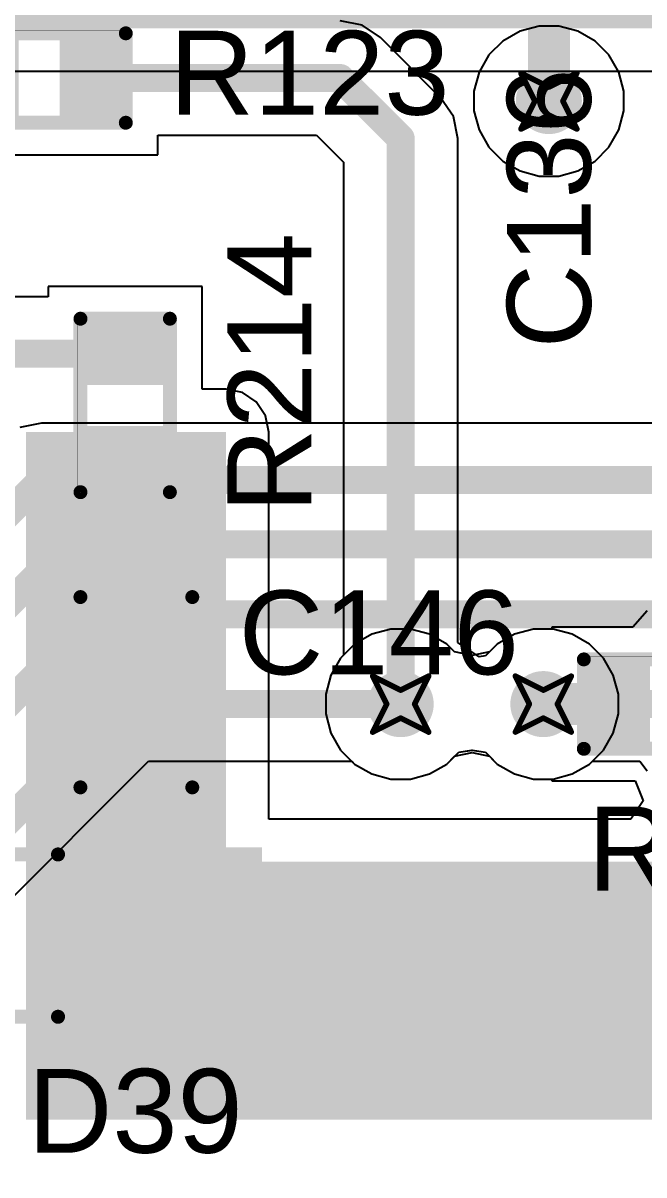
# Model space of a CAD drawing. Header units: inches. Extents: x -36 to 349, y -11 to 240.
# Drawn here: x 83.65 to 89.29, y 90.48 to 100.94 of the extents above; entities that cross this region are included whole.
import ezdxf

# ---------------------------------------------------------------- set-up
doc = ezdxf.new("R2010")
doc.units = ezdxf.units.IN
for name, color, linetype in [('Bottom Layer', 5, 'Continuous'), ('Drill Drawing', 1, 'Continuous'), ('Layer 1', 16, 'Continuous'), ('Layer 2', 76, 'Continuous'), ('Top Layer', 1, 'Continuous'), ('Top Overlay', 2, 'Continuous'), ('Top Paste', 8, 'Continuous'), ('Top Solder', 216, 'Continuous'), ('Via Holes', 16, 'Continuous')]:
    doc.layers.add(name, color=color, linetype=linetype)
doc.styles.add('Arial', font='', dxfattribs={"height": 0.2})
doc.styles.get('Arial').set_extended_font_data('Arial')

# ---------------------------------------------------------------- blocks, each defined once
blk = doc.blocks.new('R___0402_42')
at = {"layer": 'Top Layer'}
for points in [[(-0.699, -0.317), (-0.699, 0.318), (-0.241, 0.318), (-0.241, -0.317)], [(0.241, -0.317), (0.241, 0.318), (0.698, 0.318), (0.698, -0.317)]]:
    blk.add_hatch(color=1, dxfattribs=at).paths.add_polyline_path(points)
at = {"layer": 'Top Paste'}
for points in [[(-0.699, -0.317), (-0.699, 0.318), (-0.241, 0.318), (-0.241, -0.317)], [(0.241, -0.317), (0.241, 0.318), (0.698, 0.318), (0.698, -0.317)]]:
    blk.add_hatch(color=8, dxfattribs=at).paths.add_polyline_path(points)
at = {"layer": 'Top Solder'}
for points in [[(-0.754, -0.372), (-0.754, 0.373), (-0.186, 0.373), (-0.186, -0.372)], [(0.186, -0.372), (0.186, 0.373), (0.753, 0.373), (0.753, -0.372)]]:
    blk.add_hatch(color=216, dxfattribs=at).paths.add_polyline_path(points)
at = {"layer": 'Top Overlay'}
for points in [[(0.787, 0.406, 0.127, 0.127, 0), (-0.787, 0.406, 0.127, 0.127, 0)], [(-0.787, 0.406, 0.127, 0.127, 0), (-0.787, -0.406, 0.127, 0.127, 0)], [(0.787, 0.406, 0.127, 0.127, 0), (0.787, -0.406, 0.127, 0.127, 0)], [(0.787, -0.406, 0.127, 0.127, 0), (-0.787, -0.406, 0.127, 0.127, 0)], [(0.813, -0.432, 0.00323, 0.00323, 0), (-0.813, -0.432, 0.00323, 0.00323, 0)]]:
    blk.add_lwpolyline(points, format="xyseb", dxfattribs=at)
for points in [[(-0.819, 0.406, 0.0635, 0.0635, 1), (-0.756, 0.406, 0.0635, 0.0635, 1)], [(-0.819, 0.406, 0.0635, 0.0635, 1), (-0.756, 0.406, 0.0635, 0.0635, 1)], [(0.756, 0.406, 0.0635, 0.0635, 1), (0.819, 0.406, 0.0635, 0.0635, 1)], [(0.756, 0.406, 0.0635, 0.0635, 1), (0.819, 0.406, 0.0635, 0.0635, 1)], [(-0.819, -0.406, 0.0635, 0.0635, 1), (-0.756, -0.406, 0.0635, 0.0635, 1)], [(-0.819, -0.406, 0.0635, 0.0635, 1), (-0.756, -0.406, 0.0635, 0.0635, 1)], [(0.756, -0.406, 0.0635, 0.0635, 1), (0.819, -0.406, 0.0635, 0.0635, 1)], [(0.756, -0.406, 0.0635, 0.0635, 1), (0.819, -0.406, 0.0635, 0.0635, 1)], [(-0.814, -0.432, 0.00161, 0.00161, 1), (-0.812, -0.432, 0.00161, 0.00161, 1)], [(0.812, -0.432, 0.00161, 0.00161, 1), (0.814, -0.432, 0.00161, 0.00161, 1)]]:
    blk.add_lwpolyline(points, format="xyseb", close=True, dxfattribs=at)
blk = doc.blocks.new('R___0402_184')
at = {"layer": 'Top Layer'}
for points in [[(-0.699, -0.317), (-0.699, 0.318), (-0.241, 0.318), (-0.241, -0.317)], [(0.241, -0.317), (0.241, 0.318), (0.698, 0.318), (0.698, -0.317)]]:
    blk.add_hatch(color=1, dxfattribs=at).paths.add_polyline_path(points)
at = {"layer": 'Top Paste'}
for points in [[(-0.699, -0.317), (-0.699, 0.318), (-0.241, 0.318), (-0.241, -0.317)], [(0.241, -0.317), (0.241, 0.318), (0.698, 0.318), (0.698, -0.317)]]:
    blk.add_hatch(color=8, dxfattribs=at).paths.add_polyline_path(points)
at = {"layer": 'Top Solder'}
for points in [[(-0.754, -0.372), (-0.754, 0.373), (-0.186, 0.373), (-0.186, -0.372)], [(0.186, -0.372), (0.186, 0.373), (0.753, 0.373), (0.753, -0.372)]]:
    blk.add_hatch(color=216, dxfattribs=at).paths.add_polyline_path(points)
at = {"layer": 'Top Overlay'}
for points in [[(0.787, 0.406, 0.127, 0.127, 0), (-0.787, 0.406, 0.127, 0.127, 0)], [(-0.787, -0.406, 0.127, 0.127, 0), (-0.787, 0.406, 0.127, 0.127, 0)], [(0.787, -0.406, 0.127, 0.127, 0), (0.787, 0.406, 0.127, 0.127, 0)], [(0.787, -0.406, 0.127, 0.127, 0), (-0.787, -0.406, 0.127, 0.127, 0)], [(0.813, -0.432, 0.00323, 0.00323, 0), (-0.813, -0.432, 0.00323, 0.00323, 0)]]:
    blk.add_lwpolyline(points, format="xyseb", dxfattribs=at)
for points in [[(-0.819, 0.406, 0.0635, 0.0635, 1), (-0.756, 0.406, 0.0635, 0.0635, 1)], [(-0.819, 0.406, 0.0635, 0.0635, 1), (-0.756, 0.406, 0.0635, 0.0635, 1)], [(0.756, 0.406, 0.0635, 0.0635, 1), (0.819, 0.406, 0.0635, 0.0635, 1)], [(0.756, 0.406, 0.0635, 0.0635, 1), (0.819, 0.406, 0.0635, 0.0635, 1)], [(-0.819, -0.406, 0.0635, 0.0635, 1), (-0.756, -0.406, 0.0635, 0.0635, 1)], [(-0.819, -0.406, 0.0635, 0.0635, 1), (-0.756, -0.406, 0.0635, 0.0635, 1)], [(0.756, -0.406, 0.0635, 0.0635, 1), (0.819, -0.406, 0.0635, 0.0635, 1)], [(0.756, -0.406, 0.0635, 0.0635, 1), (0.819, -0.406, 0.0635, 0.0635, 1)], [(-0.814, -0.432, 0.00161, 0.00161, 1), (-0.812, -0.432, 0.00161, 0.00161, 1)], [(0.812, -0.432, 0.00161, 0.00161, 1), (0.814, -0.432, 0.00161, 0.00161, 1)]]:
    blk.add_lwpolyline(points, format="xyseb", close=True, dxfattribs=at)
blk = doc.blocks.new('R___0402_205')
at = {"layer": 'Top Layer'}
for points in [[(-0.699, -0.318), (-0.699, 0.317), (-0.241, 0.317), (-0.241, -0.318)], [(0.241, -0.318), (0.241, 0.317), (0.699, 0.317), (0.699, -0.318)]]:
    blk.add_hatch(color=1, dxfattribs=at).paths.add_polyline_path(points)
at = {"layer": 'Top Paste'}
for points in [[(-0.699, -0.318), (-0.699, 0.317), (-0.241, 0.317), (-0.241, -0.318)], [(0.241, -0.318), (0.241, 0.317), (0.699, 0.317), (0.699, -0.318)]]:
    blk.add_hatch(color=8, dxfattribs=at).paths.add_polyline_path(points)
at = {"layer": 'Top Solder'}
for points in [[(-0.754, -0.373), (-0.754, 0.372), (-0.186, 0.372), (-0.186, -0.373)], [(0.186, -0.373), (0.186, 0.372), (0.754, 0.372), (0.754, -0.373)]]:
    blk.add_hatch(color=216, dxfattribs=at).paths.add_polyline_path(points)
at = {"layer": 'Top Overlay'}
for points in [[(0.787, 0.406, 0.127, 0.127, 0), (-0.787, 0.406, 0.127, 0.127, 0)], [(-0.787, 0.406, 0.127, 0.127, 0), (-0.787, -0.406, 0.127, 0.127, 0)], [(0.787, 0.406, 0.127, 0.127, 0), (0.787, -0.406, 0.127, 0.127, 0)], [(0.787, -0.406, 0.127, 0.127, 0), (-0.787, -0.406, 0.127, 0.127, 0)], [(0.813, -0.432, 0.00323, 0.00323, 0), (-0.813, -0.432, 0.00323, 0.00323, 0)]]:
    blk.add_lwpolyline(points, format="xyseb", dxfattribs=at)
for points in [[(-0.819, 0.406, 0.0635, 0.0635, 1), (-0.756, 0.406, 0.0635, 0.0635, 1)], [(-0.819, 0.406, 0.0635, 0.0635, 1), (-0.756, 0.406, 0.0635, 0.0635, 1)], [(0.756, 0.406, 0.0635, 0.0635, 1), (0.819, 0.406, 0.0635, 0.0635, 1)], [(0.756, 0.406, 0.0635, 0.0635, 1), (0.819, 0.406, 0.0635, 0.0635, 1)], [(-0.819, -0.406, 0.0635, 0.0635, 1), (-0.756, -0.406, 0.0635, 0.0635, 1)], [(-0.819, -0.406, 0.0635, 0.0635, 1), (-0.756, -0.406, 0.0635, 0.0635, 1)], [(0.756, -0.406, 0.0635, 0.0635, 1), (0.819, -0.406, 0.0635, 0.0635, 1)], [(0.756, -0.406, 0.0635, 0.0635, 1), (0.819, -0.406, 0.0635, 0.0635, 1)], [(-0.814, -0.432, 0.00161, 0.00161, 1), (-0.812, -0.432, 0.00161, 0.00161, 1)], [(0.812, -0.432, 0.00161, 0.00161, 1), (0.814, -0.432, 0.00161, 0.00161, 1)]]:
    blk.add_lwpolyline(points, format="xyseb", close=True, dxfattribs=at)
blk = doc.blocks.new('SOD_123_370')
at = {"layer": 'Top Layer'}
for points in [[(-1.1, 0.45), (-1.1, -0.45), (-2.05, -0.45), (-2.05, 0.45)], [(2.05, 0.45), (2.05, -0.45), (1.1, -0.45), (1.1, 0.45)]]:
    blk.add_hatch(color=1, dxfattribs=at).paths.add_polyline_path(points)
at = {"layer": 'Top Overlay'}
for points in [[(0.965, 0.508), (2.819, 0.508), (2.819, 0.8), (0.965, 0.8)], [(2.12, -0.787), (2.819, -0.787), (2.819, 0.788), (2.12, 0.788)], [(0.965, -0.8), (2.819, -0.8), (2.819, -0.508), (0.965, -0.508)]]:
    blk.add_hatch(color=2, dxfattribs=at).paths.add_polyline_path(points)
at = {"layer": 'Top Paste'}
for points in [[(-1.1, 0.45), (-1.1, -0.45), (-2.05, -0.45), (-2.05, 0.45)], [(2.05, 0.45), (2.05, -0.45), (1.1, -0.45), (1.1, 0.45)]]:
    blk.add_hatch(color=8, dxfattribs=at).paths.add_polyline_path(points)
at = {"layer": 'Top Solder'}
for points in [[(-0.998, 0.552), (-0.998, -0.552), (-2.152, -0.552), (-2.152, 0.552)], [(2.152, 0.552), (2.152, -0.552), (0.998, -0.552), (0.998, 0.552)]]:
    blk.add_hatch(color=216, dxfattribs=at).paths.add_polyline_path(points)
at = {"layer": 'Top Overlay'}
for points in [[(-1.372, 0.737, 0.127, 0.127, 0), (0.965, 0.737, 0.127, 0.127, 0)], [(-1.372, 0.584, 0.127, 0.127, 0), (-1.372, 0.737, 0.127, 0.127, 0)], [(-1.372, -0.737, 0.127, 0.127, 0), (-1.372, -0.584, 0.127, 0.127, 0)], [(-1.372, -0.737, 0.127, 0.127, 0), (0.965, -0.737, 0.127, 0.127, 0)]]:
    blk.add_lwpolyline(points, format="xyseb", dxfattribs=at)
for points in [[(-1.403, 0.737, 0.0635, 0.0635, 1), (-1.34, 0.737, 0.0635, 0.0635, 1)], [(-1.403, 0.737, 0.0635, 0.0635, 1), (-1.34, 0.737, 0.0635, 0.0635, 1)], [(0.933, 0.737, 0.0635, 0.0635, 1), (0.997, 0.737, 0.0635, 0.0635, 1)], [(-1.403, 0.584, 0.0635, 0.0635, 1), (-1.34, 0.584, 0.0635, 0.0635, 1)], [(-1.403, -0.584, 0.0635, 0.0635, 1), (-1.34, -0.584, 0.0635, 0.0635, 1)], [(-1.403, -0.737, 0.0635, 0.0635, 1), (-1.34, -0.737, 0.0635, 0.0635, 1)], [(-1.403, -0.737, 0.0635, 0.0635, 1), (-1.34, -0.737, 0.0635, 0.0635, 1)], [(0.933, -0.737, 0.0635, 0.0635, 1), (0.997, -0.737, 0.0635, 0.0635, 1)]]:
    blk.add_lwpolyline(points, format="xyseb", close=True, dxfattribs=at)
blk = doc.blocks.new('C___0805_401')
at = {"layer": 'Top Layer'}
for points in [[(-1.524, 0.762), (-0.508, 0.762), (-0.508, -0.762), (-1.524, -0.762)], [(0.508, 0.762), (1.524, 0.762), (1.524, -0.762), (0.508, -0.762)]]:
    blk.add_hatch(color=1, dxfattribs=at).paths.add_polyline_path(points)
at = {"layer": 'Top Paste'}
for points in [[(-1.524, 0.762), (-0.508, 0.762), (-0.508, -0.762), (-1.524, -0.762)], [(0.508, 0.762), (1.524, 0.762), (1.524, -0.762), (0.508, -0.762)]]:
    blk.add_hatch(color=8, dxfattribs=at).paths.add_polyline_path(points)
at = {"layer": 'Top Solder'}
for points in [[(-1.594, 0.832), (-0.438, 0.832), (-0.438, -0.832), (-1.594, -0.832)], [(0.438, 0.832), (1.594, 0.832), (1.594, -0.832), (0.438, -0.832)]]:
    blk.add_hatch(color=216, dxfattribs=at).paths.add_polyline_path(points)
at = {"layer": 'Top Overlay'}
for points in [[(-1.626, 0.864, 0.127, 0.127, 0), (-0.61, 0.864, 0.127, 0.127, 0)], [(-1.626, -0.864, 0.127, 0.127, 0), (-1.626, 0.864, 0.127, 0.127, 0)], [(0.61, 0.864, 0.127, 0.127, 0), (1.626, 0.864, 0.127, 0.127, 0)], [(1.626, -0.864, 0.127, 0.127, 0), (1.626, 0.864, 0.127, 0.127, 0)], [(-1.626, -0.864, 0.127, 0.127, 0), (-0.61, -0.864, 0.127, 0.127, 0)], [(0.61, -0.864, 0.127, 0.127, 0), (1.626, -0.864, 0.127, 0.127, 0)]]:
    blk.add_lwpolyline(points, format="xyseb", dxfattribs=at)
for points in [[(-1.657, 0.864, 0.0635, 0.0635, 1), (-1.594, 0.864, 0.0635, 0.0635, 1)], [(-1.657, 0.864, 0.0635, 0.0635, 1), (-1.594, 0.864, 0.0635, 0.0635, 1)], [(-0.641, 0.864, 0.0635, 0.0635, 1), (-0.578, 0.864, 0.0635, 0.0635, 1)], [(0.578, 0.864, 0.0635, 0.0635, 1), (0.641, 0.864, 0.0635, 0.0635, 1)], [(1.594, 0.864, 0.0635, 0.0635, 1), (1.657, 0.864, 0.0635, 0.0635, 1)], [(1.594, 0.864, 0.0635, 0.0635, 1), (1.657, 0.864, 0.0635, 0.0635, 1)], [(-1.657, -0.864, 0.0635, 0.0635, 1), (-1.594, -0.864, 0.0635, 0.0635, 1)], [(-1.657, -0.864, 0.0635, 0.0635, 1), (-1.594, -0.864, 0.0635, 0.0635, 1)], [(-0.641, -0.864, 0.0635, 0.0635, 1), (-0.578, -0.864, 0.0635, 0.0635, 1)], [(0.578, -0.864, 0.0635, 0.0635, 1), (0.641, -0.864, 0.0635, 0.0635, 1)], [(1.594, -0.864, 0.0635, 0.0635, 1), (1.657, -0.864, 0.0635, 0.0635, 1)], [(1.594, -0.864, 0.0635, 0.0635, 1), (1.657, -0.864, 0.0635, 0.0635, 1)]]:
    blk.add_lwpolyline(points, format="xyseb", close=True, dxfattribs=at)

msp = doc.modelspace()

# ---------------------------------------------------------------- hatches: boundary and pattern name
at = {"layer": 'Bottom Layer'}
h = msp.add_hatch(color=5, dxfattribs=at)
edge = h.paths.add_edge_path()
edge.add_arc((88.426, 100.228), 0.3, 0, 360)
h = msp.add_hatch(color=5, dxfattribs=at)
edge = h.paths.add_edge_path()
edge.add_arc((87.08, 94.752), 0.3, 0, 360)
h = msp.add_hatch(color=5, dxfattribs=at)
edge = h.paths.add_edge_path()
edge.add_arc((88.376, 94.752), 0.3, 0, 360)
at = {"layer": 'Layer 1'}
h = msp.add_hatch(color=16, dxfattribs=at)
edge = h.paths.add_edge_path()
edge.add_arc((88.426, 100.228), 0.3, 0, 360)
h = msp.add_hatch(color=16, dxfattribs=at)
edge = h.paths.add_edge_path()
edge.add_arc((87.08, 94.752), 0.3, 0, 360)
h = msp.add_hatch(color=16, dxfattribs=at)
edge = h.paths.add_edge_path()
edge.add_arc((88.376, 94.752), 0.3, 0, 360)
at = {"layer": 'Layer 2'}
h = msp.add_hatch(color=76, dxfattribs=at)
edge = h.paths.add_edge_path()
edge.add_arc((88.426, 100.228), 0.3, 0, 360)
h = msp.add_hatch(color=76, dxfattribs=at)
edge = h.paths.add_edge_path()
edge.add_arc((87.08, 94.752), 0.3, 0, 360)
h = msp.add_hatch(color=76, dxfattribs=at)
edge = h.paths.add_edge_path()
edge.add_arc((88.376, 94.752), 0.3, 0, 360)
at = {"layer": 'Top Layer'}
h = msp.add_hatch(color=1, dxfattribs=at)
edge = h.paths.add_edge_path()
edge.add_arc((88.426, 100.228), 0.3, 0, 360)
for points in [[(83.676, 90.978), (85.494, 90.978), (85.494, 97.222), (83.676, 97.222)], [(83.676, 90.978), (96.77, 90.978), (96.77, 93.32), (83.676, 93.32)]]:
    msp.add_hatch(color=1, dxfattribs=at).paths.add_polyline_path(points)
h = msp.add_hatch(color=1, dxfattribs=at)
edge = h.paths.add_edge_path()
edge.add_arc((87.08, 94.752), 0.3, 0, 360)
h = msp.add_hatch(color=1, dxfattribs=at)
edge = h.paths.add_edge_path()
edge.add_arc((88.376, 94.752), 0.3, 0, 360)
at = {"layer": 'Via Holes'}
h = msp.add_hatch(color=7, dxfattribs=at)
edge = h.paths.add_edge_path()
edge.add_arc((88.426, 100.228), 0.15, 0, 360)
h = msp.add_hatch(color=7, dxfattribs=at)
edge = h.paths.add_edge_path()
edge.add_arc((87.08, 94.752), 0.15, 0, 360)
h = msp.add_hatch(color=7, dxfattribs=at)
edge = h.paths.add_edge_path()
edge.add_arc((88.376, 94.752), 0.15, 0, 360)

# ---------------------------------------------------------------- linework, layer by layer
at = {"layer": 'Bottom Layer'}
for p, q in [((68.245, 100.498), (101.065, 100.498)), ((83.819, 97.304), (83.621, 97.265)), ((94.492, 97.304), (83.819, 97.304)), ((87.498, 94.207), (87.607, 94.316)), ((87.607, 94.316), (87.723, 94.334)), ((87.723, 94.334), (87.733, 94.334)), ((87.733, 94.334), (87.849, 94.316)), ((87.849, 94.316), (87.957, 94.207)), ((80.989, 90.433), (84.79, 94.234)), ((84.79, 94.234), (86.635, 94.234)), ((86.635, 94.234), (86.662, 94.207)), ((86.662, 94.207), (86.817, 94.118)), ((87.343, 94.118), (87.498, 94.207)), ((87.957, 94.207), (88.113, 94.118)), ((88.638, 94.118), (88.794, 94.207)), ((88.794, 94.207), (88.821, 94.234)), ((88.821, 94.234), (89.252, 94.234)), ((89.252, 94.234), (89.32, 94.146)), ((86.817, 94.118), (86.991, 94.071)), ((86.991, 94.071), (87.17, 94.071)), ((87.17, 94.071), (87.343, 94.118)), ((88.113, 94.118), (88.286, 94.071)), ((88.286, 94.071), (88.465, 94.071)), ((88.465, 94.071), (88.638, 94.118))]:
    msp.add_line(p, q, dxfattribs=at)
for points in [[(68.03, 101.016, 0.254, 0.254, 0), (101.28, 101.016, 0.254, 0.254, 0)], [(78.289, 91.256, 0.254, 0.254, 0), (83.819, 96.786, 0.254, 0.254, 0)], [(83.819, 96.786, 0.254, 0.254, 0), (94.492, 96.786, 0.254, 0.254, 0)], [(78.978, 91.119, 0.254, 0.254, 0), (84.061, 96.202, 0.254, 0.254, 0)], [(84.061, 96.202, 0.254, 0.254, 0), (94.25, 96.202, 0.254, 0.254, 0)], [(79.613, 90.856, 0.254, 0.254, 0), (84.324, 95.567, 0.254, 0.254, 0)], [(84.324, 95.567, 0.254, 0.254, 0), (93.987, 95.567, 0.254, 0.254, 0)], [(80.471, 90.647, 0.254, 0.254, 0), (84.576, 94.752, 0.254, 0.254, 0)], [(84.576, 94.752, 0.254, 0.254, 0), (87.08, 94.752, 0.254, 0.254, 0)], [(88.376, 94.752, 0.254, 0.254, 0), (92.868, 94.752, 0.254, 0.254, 0)]]:
    msp.add_lwpolyline(points, format="xyseb", dxfattribs=at)
for points in [[(83.756, 96.786, 0.127, 0.127, 1), (83.883, 96.786, 0.127, 0.127, 1)], [(83.756, 96.786, 0.127, 0.127, 1), (83.883, 96.786, 0.127, 0.127, 1)], [(83.998, 96.202, 0.127, 0.127, 1), (84.125, 96.202, 0.127, 0.127, 1)], [(83.998, 96.202, 0.127, 0.127, 1), (84.125, 96.202, 0.127, 0.127, 1)], [(84.261, 95.567, 0.127, 0.127, 1), (84.388, 95.567, 0.127, 0.127, 1)], [(84.261, 95.567, 0.127, 0.127, 1), (84.388, 95.567, 0.127, 0.127, 1)], [(84.512, 94.752, 0.127, 0.127, 1), (84.639, 94.752, 0.127, 0.127, 1)], [(84.512, 94.752, 0.127, 0.127, 1), (84.639, 94.752, 0.127, 0.127, 1)], [(87.017, 94.752, 0.127, 0.127, 1), (87.144, 94.752, 0.127, 0.127, 1)], [(88.312, 94.752, 0.127, 0.127, 1), (88.439, 94.752, 0.127, 0.127, 1)]]:
    msp.add_lwpolyline(points, format="xyseb", close=True, dxfattribs=at)
at = {"layer": 'Drill Drawing'}
for points in [[(88.172, 100.482, 0.0508, 0.0508, 0), (88.426, 100.355, 0.0508, 0.0508, 0)], [(88.172, 100.482, 0.0508, 0.0508, 0), (88.299, 100.228, 0.0508, 0.0508, 0)], [(88.426, 100.355, 0.0508, 0.0508, 0), (88.68, 100.482, 0.0508, 0.0508, 0)], [(88.553, 100.228, 0.0508, 0.0508, 0), (88.68, 100.482, 0.0508, 0.0508, 0)], [(88.172, 99.974, 0.0508, 0.0508, 0), (88.299, 100.228, 0.0508, 0.0508, 0)], [(88.553, 100.228, 0.0508, 0.0508, 0), (88.68, 99.974, 0.0508, 0.0508, 0)], [(88.172, 99.974, 0.0508, 0.0508, 0), (88.426, 100.101, 0.0508, 0.0508, 0)], [(88.426, 100.101, 0.0508, 0.0508, 0), (88.68, 99.974, 0.0508, 0.0508, 0)], [(86.826, 95.006, 0.0508, 0.0508, 0), (87.08, 94.879, 0.0508, 0.0508, 0)], [(86.826, 95.006, 0.0508, 0.0508, 0), (86.953, 94.752, 0.0508, 0.0508, 0)], [(87.08, 94.879, 0.0508, 0.0508, 0), (87.334, 95.006, 0.0508, 0.0508, 0)], [(87.207, 94.752, 0.0508, 0.0508, 0), (87.334, 95.006, 0.0508, 0.0508, 0)], [(88.122, 95.006, 0.0508, 0.0508, 0), (88.376, 94.879, 0.0508, 0.0508, 0)], [(88.122, 95.006, 0.0508, 0.0508, 0), (88.249, 94.752, 0.0508, 0.0508, 0)], [(88.376, 94.879, 0.0508, 0.0508, 0), (88.63, 95.006, 0.0508, 0.0508, 0)], [(88.503, 94.752, 0.0508, 0.0508, 0), (88.63, 95.006, 0.0508, 0.0508, 0)], [(86.826, 94.498, 0.0508, 0.0508, 0), (86.953, 94.752, 0.0508, 0.0508, 0)], [(87.207, 94.752, 0.0508, 0.0508, 0), (87.334, 94.498, 0.0508, 0.0508, 0)], [(88.122, 94.498, 0.0508, 0.0508, 0), (88.249, 94.752, 0.0508, 0.0508, 0)], [(88.503, 94.752, 0.0508, 0.0508, 0), (88.63, 94.498, 0.0508, 0.0508, 0)], [(86.826, 94.498, 0.0508, 0.0508, 0), (87.08, 94.625, 0.0508, 0.0508, 0)], [(87.08, 94.625, 0.0508, 0.0508, 0), (87.334, 94.498, 0.0508, 0.0508, 0)], [(88.122, 94.498, 0.0508, 0.0508, 0), (88.376, 94.625, 0.0508, 0.0508, 0)], [(88.376, 94.625, 0.0508, 0.0508, 0), (88.63, 94.498, 0.0508, 0.0508, 0)]]:
    msp.add_lwpolyline(points, format="xyseb", dxfattribs=at)
for points in [[(88.16, 100.482, 0.0254, 0.0254, 1), (88.185, 100.482, 0.0254, 0.0254, 1)], [(88.16, 100.482, 0.0254, 0.0254, 1), (88.185, 100.482, 0.0254, 0.0254, 1)], [(88.668, 100.482, 0.0254, 0.0254, 1), (88.693, 100.482, 0.0254, 0.0254, 1)], [(88.668, 100.482, 0.0254, 0.0254, 1), (88.693, 100.482, 0.0254, 0.0254, 1)], [(88.414, 100.355, 0.0254, 0.0254, 1), (88.439, 100.355, 0.0254, 0.0254, 1)], [(88.414, 100.355, 0.0254, 0.0254, 1), (88.439, 100.355, 0.0254, 0.0254, 1)], [(88.287, 100.228, 0.0254, 0.0254, 1), (88.312, 100.228, 0.0254, 0.0254, 1)], [(88.287, 100.228, 0.0254, 0.0254, 1), (88.312, 100.228, 0.0254, 0.0254, 1)], [(88.541, 100.228, 0.0254, 0.0254, 1), (88.566, 100.228, 0.0254, 0.0254, 1)], [(88.541, 100.228, 0.0254, 0.0254, 1), (88.566, 100.228, 0.0254, 0.0254, 1)], [(88.414, 100.101, 0.0254, 0.0254, 1), (88.439, 100.101, 0.0254, 0.0254, 1)], [(88.414, 100.101, 0.0254, 0.0254, 1), (88.439, 100.101, 0.0254, 0.0254, 1)], [(88.16, 99.974, 0.0254, 0.0254, 1), (88.185, 99.974, 0.0254, 0.0254, 1)], [(88.16, 99.974, 0.0254, 0.0254, 1), (88.185, 99.974, 0.0254, 0.0254, 1)], [(88.668, 99.974, 0.0254, 0.0254, 1), (88.693, 99.974, 0.0254, 0.0254, 1)], [(88.668, 99.974, 0.0254, 0.0254, 1), (88.693, 99.974, 0.0254, 0.0254, 1)], [(86.813, 95.006, 0.0254, 0.0254, 1), (86.839, 95.006, 0.0254, 0.0254, 1)], [(86.813, 95.006, 0.0254, 0.0254, 1), (86.839, 95.006, 0.0254, 0.0254, 1)], [(87.321, 95.006, 0.0254, 0.0254, 1), (87.347, 95.006, 0.0254, 0.0254, 1)], [(87.321, 95.006, 0.0254, 0.0254, 1), (87.347, 95.006, 0.0254, 0.0254, 1)], [(88.109, 95.006, 0.0254, 0.0254, 1), (88.134, 95.006, 0.0254, 0.0254, 1)], [(88.109, 95.006, 0.0254, 0.0254, 1), (88.134, 95.006, 0.0254, 0.0254, 1)], [(88.617, 95.006, 0.0254, 0.0254, 1), (88.642, 95.006, 0.0254, 0.0254, 1)], [(88.617, 95.006, 0.0254, 0.0254, 1), (88.642, 95.006, 0.0254, 0.0254, 1)], [(87.067, 94.879, 0.0254, 0.0254, 1), (87.093, 94.879, 0.0254, 0.0254, 1)], [(87.067, 94.879, 0.0254, 0.0254, 1), (87.093, 94.879, 0.0254, 0.0254, 1)], [(88.363, 94.879, 0.0254, 0.0254, 1), (88.388, 94.879, 0.0254, 0.0254, 1)], [(88.363, 94.879, 0.0254, 0.0254, 1), (88.388, 94.879, 0.0254, 0.0254, 1)], [(86.94, 94.752, 0.0254, 0.0254, 1), (86.966, 94.752, 0.0254, 0.0254, 1)], [(86.94, 94.752, 0.0254, 0.0254, 1), (86.966, 94.752, 0.0254, 0.0254, 1)], [(87.194, 94.752, 0.0254, 0.0254, 1), (87.22, 94.752, 0.0254, 0.0254, 1)], [(87.194, 94.752, 0.0254, 0.0254, 1), (87.22, 94.752, 0.0254, 0.0254, 1)], [(88.236, 94.752, 0.0254, 0.0254, 1), (88.261, 94.752, 0.0254, 0.0254, 1)], [(88.236, 94.752, 0.0254, 0.0254, 1), (88.261, 94.752, 0.0254, 0.0254, 1)], [(88.49, 94.752, 0.0254, 0.0254, 1), (88.515, 94.752, 0.0254, 0.0254, 1)], [(88.49, 94.752, 0.0254, 0.0254, 1), (88.515, 94.752, 0.0254, 0.0254, 1)], [(87.067, 94.625, 0.0254, 0.0254, 1), (87.093, 94.625, 0.0254, 0.0254, 1)], [(87.067, 94.625, 0.0254, 0.0254, 1), (87.093, 94.625, 0.0254, 0.0254, 1)], [(88.363, 94.625, 0.0254, 0.0254, 1), (88.388, 94.625, 0.0254, 0.0254, 1)], [(88.363, 94.625, 0.0254, 0.0254, 1), (88.388, 94.625, 0.0254, 0.0254, 1)], [(86.813, 94.498, 0.0254, 0.0254, 1), (86.839, 94.498, 0.0254, 0.0254, 1)], [(86.813, 94.498, 0.0254, 0.0254, 1), (86.839, 94.498, 0.0254, 0.0254, 1)], [(87.321, 94.498, 0.0254, 0.0254, 1), (87.347, 94.498, 0.0254, 0.0254, 1)], [(87.321, 94.498, 0.0254, 0.0254, 1), (87.347, 94.498, 0.0254, 0.0254, 1)], [(88.109, 94.498, 0.0254, 0.0254, 1), (88.134, 94.498, 0.0254, 0.0254, 1)], [(88.109, 94.498, 0.0254, 0.0254, 1), (88.134, 94.498, 0.0254, 0.0254, 1)], [(88.617, 94.498, 0.0254, 0.0254, 1), (88.642, 94.498, 0.0254, 0.0254, 1)], [(88.617, 94.498, 0.0254, 0.0254, 1), (88.642, 94.498, 0.0254, 0.0254, 1)]]:
    msp.add_lwpolyline(points, format="xyseb", close=True, dxfattribs=at)
at = {"layer": 'Layer 1'}
for p, q in [((86.991, 95.433), (86.817, 95.387)), ((87.17, 95.433), (86.991, 95.433)), ((87.343, 95.387), (87.17, 95.433)), ((88.286, 95.433), (88.113, 95.387)), ((88.465, 95.433), (88.286, 95.433)), ((88.638, 95.387), (88.465, 95.433)), ((86.662, 95.297), (86.535, 95.17)), ((86.817, 95.387), (86.662, 95.297)), ((87.498, 95.297), (87.343, 95.387)), ((87.569, 95.226), (87.498, 95.297)), ((87.957, 95.297), (87.886, 95.226)), ((88.113, 95.387), (87.957, 95.297)), ((88.794, 95.297), (88.638, 95.387)), ((88.921, 95.17), (88.794, 95.297)), ((87.728, 95.192), (87.569, 95.226)), ((87.886, 95.226), (87.728, 95.192)), ((86.535, 95.17), (86.446, 95.015)), ((89.01, 95.015), (88.921, 95.17)), ((86.446, 95.015), (86.399, 94.842)), ((89.057, 94.842), (89.01, 95.015)), ((86.399, 94.842), (86.399, 94.663)), ((89.057, 94.663), (89.057, 94.842)), ((86.399, 94.663), (86.446, 94.489)), ((89.01, 94.489), (89.057, 94.663)), ((86.446, 94.489), (86.535, 94.334)), ((88.921, 94.334), (89.01, 94.489)), ((86.535, 94.334), (86.662, 94.207)), ((87.498, 94.207), (87.569, 94.278)), ((87.569, 94.278), (87.728, 94.312)), ((87.728, 94.312), (87.886, 94.278)), ((87.886, 94.278), (87.957, 94.207)), ((88.794, 94.207), (88.921, 94.334)), ((86.662, 94.207), (86.817, 94.118)), ((87.343, 94.118), (87.498, 94.207)), ((87.957, 94.207), (88.113, 94.118)), ((88.638, 94.118), (88.794, 94.207)), ((86.817, 94.118), (86.991, 94.071)), ((86.991, 94.071), (87.17, 94.071)), ((87.17, 94.071), (87.343, 94.118)), ((88.113, 94.118), (88.286, 94.071)), ((88.286, 94.071), (88.465, 94.071)), ((88.465, 94.071), (88.638, 94.118))]:
    msp.add_line(p, q, dxfattribs=at)
at = {"layer": 'Layer 2'}
for p, q in [((88.164, 100.863), (88.008, 100.773)), ((88.337, 100.909), (88.164, 100.863)), ((88.516, 100.909), (88.337, 100.909)), ((88.689, 100.863), (88.516, 100.909)), ((88.845, 100.773), (88.689, 100.863)), ((88.008, 100.773), (87.881, 100.647)), ((88.971, 100.647), (88.845, 100.773)), ((87.881, 100.647), (87.792, 100.491)), ((89.061, 100.491), (88.971, 100.647)), ((87.792, 100.491), (87.745, 100.318)), ((89.107, 100.318), (89.061, 100.491)), ((87.745, 100.318), (87.745, 100.139)), ((89.107, 100.139), (89.107, 100.318)), ((87.745, 100.139), (87.792, 99.966)), ((89.061, 99.966), (89.107, 100.139)), ((87.792, 99.966), (87.881, 99.81)), ((88.971, 99.81), (89.061, 99.966)), ((87.881, 99.81), (88.008, 99.683)), ((88.845, 99.683), (88.971, 99.81)), ((88.008, 99.683), (88.164, 99.594)), ((88.689, 99.594), (88.845, 99.683)), ((88.164, 99.594), (88.337, 99.547)), ((88.516, 99.547), (88.689, 99.594)), ((88.337, 99.547), (88.516, 99.547)), ((86.991, 95.433), (86.817, 95.387)), ((87.17, 95.433), (86.991, 95.433)), ((87.343, 95.387), (87.17, 95.433)), ((88.286, 95.433), (88.113, 95.387)), ((88.465, 95.433), (88.286, 95.433)), ((88.638, 95.387), (88.465, 95.433)), ((86.662, 95.297), (86.535, 95.17)), ((86.817, 95.387), (86.662, 95.297)), ((87.498, 95.297), (87.343, 95.387)), ((87.569, 95.226), (87.498, 95.297)), ((87.957, 95.297), (87.886, 95.226)), ((88.113, 95.387), (87.957, 95.297)), ((88.794, 95.297), (88.638, 95.387)), ((88.921, 95.17), (88.794, 95.297)), ((87.728, 95.192), (87.569, 95.226)), ((87.886, 95.226), (87.728, 95.192)), ((86.535, 95.17), (86.446, 95.015)), ((89.01, 95.015), (88.921, 95.17)), ((86.446, 95.015), (86.399, 94.842)), ((89.057, 94.842), (89.01, 95.015)), ((86.399, 94.842), (86.399, 94.663)), ((89.057, 94.663), (89.057, 94.842)), ((86.399, 94.663), (86.446, 94.489)), ((89.01, 94.489), (89.057, 94.663)), ((86.446, 94.489), (86.535, 94.334)), ((88.921, 94.334), (89.01, 94.489)), ((86.535, 94.334), (86.662, 94.207)), ((87.498, 94.207), (87.569, 94.278)), ((87.569, 94.278), (87.728, 94.312)), ((87.728, 94.312), (87.886, 94.278)), ((87.886, 94.278), (87.957, 94.207)), ((88.794, 94.207), (88.921, 94.334)), ((86.662, 94.207), (86.817, 94.118)), ((87.343, 94.118), (87.498, 94.207)), ((87.957, 94.207), (88.113, 94.118)), ((88.638, 94.118), (88.794, 94.207)), ((86.817, 94.118), (86.991, 94.071)), ((86.991, 94.071), (87.17, 94.071)), ((87.17, 94.071), (87.343, 94.118)), ((88.113, 94.118), (88.286, 94.071)), ((88.286, 94.071), (88.465, 94.071)), ((88.465, 94.071), (88.638, 94.118))]:
    msp.add_line(p, q, dxfattribs=at)
at = {"layer": 'Top Layer'}
for p, q in [((86.73, 100.916), (86.531, 100.955)), ((86.898, 100.804), (86.73, 100.916)), ((87.446, 100.255), (86.898, 100.804)), ((87.559, 100.087), (87.446, 100.255)), ((87.598, 99.889), (87.559, 100.087)), ((84.876, 99.739), (84.876, 99.919)), ((84.876, 99.919), (86.317, 99.919)), ((86.317, 99.919), (86.562, 99.674)), ((87.598, 95.311), (87.598, 99.889)), ((82.717, 99.739), (84.876, 99.739)), ((86.562, 99.674), (86.562, 95.197)), ((85.276, 98.543), (83.879, 98.543)), ((83.879, 98.543), (83.879, 98.451)), ((85.276, 97.611), (85.276, 98.543)), ((83.879, 98.451), (82.609, 98.451)), ((85.494, 97.611), (85.276, 97.611)), ((85.643, 97.581), (85.494, 97.611)), ((85.769, 97.497), (85.643, 97.581)), ((85.853, 97.371), (85.769, 97.497)), ((85.883, 97.222), (85.853, 97.371)), ((85.883, 93.708), (85.883, 97.222)), ((89.32, 95.6), (89.189, 95.451)), ((88.286, 95.433), (88.113, 95.387)), ((88.452, 95.433), (88.286, 95.433)), ((89.189, 95.451), (88.452, 95.451)), ((88.452, 95.451), (88.452, 95.433)), ((87.794, 95.181), (87.598, 95.311)), ((87.957, 95.297), (87.849, 95.189)), ((88.113, 95.387), (87.957, 95.297)), ((86.562, 95.197), (86.535, 95.17)), ((87.849, 95.189), (87.794, 95.181)), ((86.535, 95.17), (86.446, 95.015)), ((86.446, 95.015), (86.399, 94.842)), ((86.399, 94.842), (86.399, 94.663)), ((86.399, 94.663), (86.446, 94.489)), ((86.446, 94.489), (86.535, 94.334)), ((86.535, 94.334), (86.662, 94.207)), ((87.498, 94.207), (87.607, 94.316)), ((87.607, 94.316), (87.728, 94.334)), ((87.728, 94.334), (87.849, 94.316)), ((87.849, 94.316), (87.957, 94.207)), ((86.662, 94.207), (86.817, 94.118)), ((87.343, 94.118), (87.498, 94.207)), ((87.957, 94.207), (88.113, 94.118)), ((86.817, 94.118), (86.991, 94.071)), ((86.991, 94.071), (87.17, 94.071)), ((87.17, 94.071), (87.343, 94.118)), ((88.113, 94.118), (88.286, 94.071)), ((88.286, 94.071), (88.452, 94.071)), ((88.452, 94.071), (88.452, 94.054)), ((88.452, 94.054), (89.21, 94.054)), ((89.21, 94.054), (89.283, 93.875)), ((89.283, 93.875), (89.17, 93.708)), ((89.17, 93.708), (85.883, 93.708))]:
    msp.add_line(p, q, dxfattribs=at)
for points in [[(88.426, 100.228, 0.381, 0.381, 0), (88.426, 101.458, 0.381, 0.381, 0)], [(84.266, 100.437, 0.254, 0.254, 0), (86.531, 100.437, 0.254, 0.254, 0)], [(86.531, 100.437, 0.254, 0.254, 0), (87.08, 99.889, 0.254, 0.254, 0)], [(87.08, 94.752, 0.254, 0.254, 0), (87.08, 99.889, 0.254, 0.254, 0)], [(81.911, 97.933, 0.254, 0.254, 0), (84.578, 97.933, 0.254, 0.254, 0)], [(88.376, 94.752, 0.381, 0.381, 0), (89.061, 94.752, 0.381, 0.381, 0)]]:
    msp.add_lwpolyline(points, format="xyseb", dxfattribs=at)
for points in [[(84.202, 100.437, 0.127, 0.127, 1), (84.329, 100.437, 0.127, 0.127, 1)], [(86.468, 100.437, 0.127, 0.127, 1), (86.595, 100.437, 0.127, 0.127, 1)], [(86.468, 100.437, 0.127, 0.127, 1), (86.595, 100.437, 0.127, 0.127, 1)], [(88.331, 100.228, 0.191, 0.191, 1), (88.522, 100.228, 0.191, 0.191, 1)], [(87.017, 99.889, 0.127, 0.127, 1), (87.144, 99.889, 0.127, 0.127, 1)], [(87.017, 99.889, 0.127, 0.127, 1), (87.144, 99.889, 0.127, 0.127, 1)], [(84.514, 97.933, 0.127, 0.127, 1), (84.641, 97.933, 0.127, 0.127, 1)], [(87.017, 94.752, 0.127, 0.127, 1), (87.144, 94.752, 0.127, 0.127, 1)], [(88.28, 94.752, 0.191, 0.191, 1), (88.471, 94.752, 0.191, 0.191, 1)], [(88.966, 94.752, 0.191, 0.191, 1), (89.157, 94.752, 0.191, 0.191, 1)]]:
    msp.add_lwpolyline(points, format="xyseb", close=True, dxfattribs=at)

# ---------------------------------------------------------------- block references
for name, p, rotation in [('R___0402_42', (83.796, 100.437), 180), ('R___0402_184', (84.578, 97.464), 270), ('R___0402_205', (89.531, 94.752), 180)]:
    msp.add_blockref(name, p, dxfattribs=dict(rotation=rotation))
for name, p in [('C___0805_401', (83.562, 94.86)), ('SOD_123_370', (83.003, 92.65))]:
    msp.add_blockref(name, p)

# ---------------------------------------------------------------- texts
at = {"layer": 'Top Overlay', "style": 'Arial'}
for s, p in [('R123', (84.979, 100.104)), ('C146', (85.609, 95.022)), ('R177', (88.778, 93.058)), ('D39', (83.693, 90.678))]:
    msp.add_text(s, height=0.762, dxfattribs=at).set_placement(p)
for s, p in [('C136', (88.807, 97.981)), ('R214', (86.269, 96.487))]:
    msp.add_text(s, height=0.762, rotation=90, dxfattribs=at).set_placement(p)

doc.saveas('drawing.dxf')
